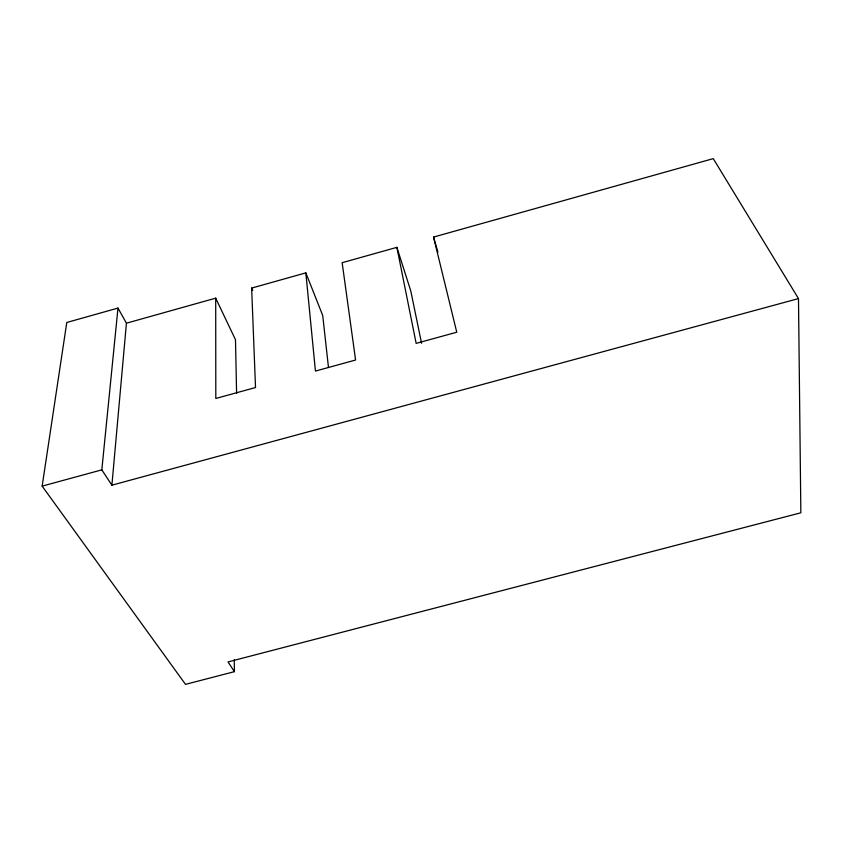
<?xml version="1.0" encoding="UTF-8"?>
<svg xmlns="http://www.w3.org/2000/svg" width="843" height="843" viewBox="0 0 843 843"><rect width="100%" height="100%" fill="white"/><g stroke="black" fill="none" stroke-linecap="round" stroke-linejoin="round"><path stroke-width="1.26" d="M234.428 671.66L228.042 661.934L800.85 512.797L798.49 298.591L111.898 485.178L126.429 323.196L117.988 308.074L66.787 322.479L42.15 486.126L185.513 684.368L234.428 671.66L234.259 659.806M111.898 485.178L101.824 469.857L117.988 308.074M126.429 323.196L215.703 298.159L235.482 339.718L236.598 393.407M215.703 298.159L215.808 398.465L255.524 387.538L251.646 288.085L305.84 272.879L322.721 315.482L328.485 367.527M421.574 343.301L410.794 291.014L396.884 247.357L342.153 262.7L355.588 360.024L315.44 371.068L305.84 272.879M396.884 247.357L416.157 343.375L456.758 332.216L433.544 237.073L713.262 158.632L798.49 298.591M42.15 486.126L101.824 469.857M251.646 288.085L252.71 290.477M433.544 237.073L437.907 252.183"/></g></svg>
